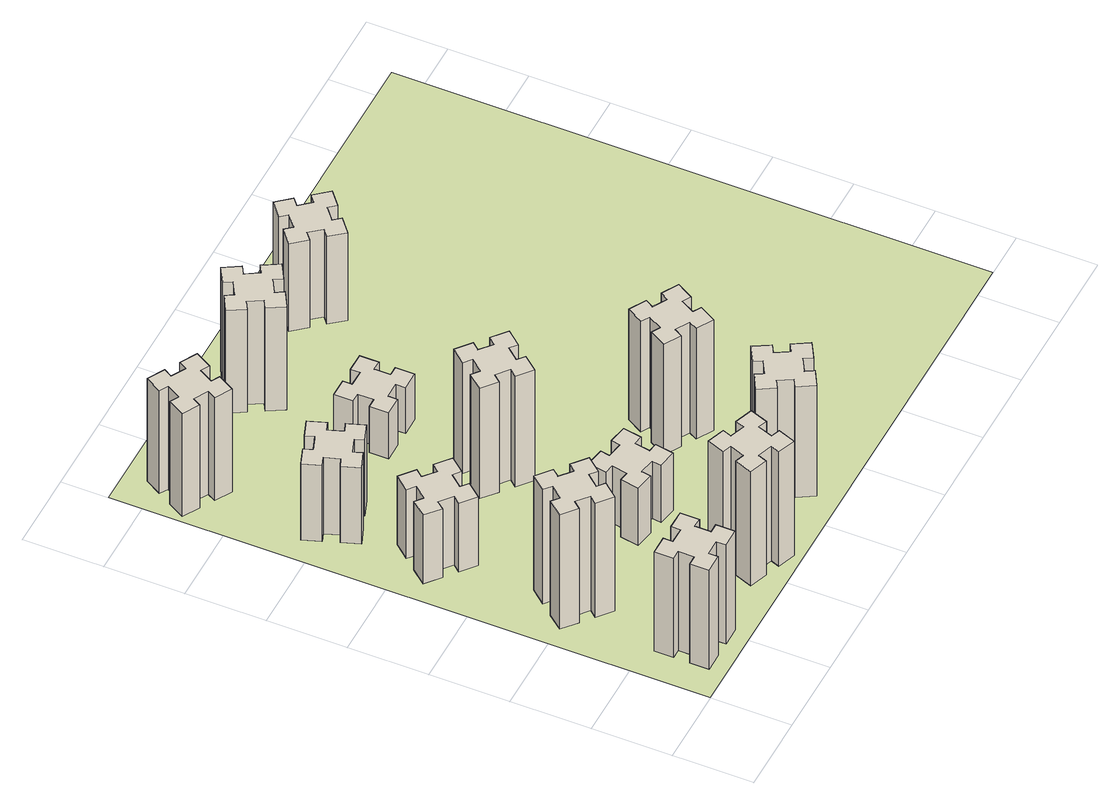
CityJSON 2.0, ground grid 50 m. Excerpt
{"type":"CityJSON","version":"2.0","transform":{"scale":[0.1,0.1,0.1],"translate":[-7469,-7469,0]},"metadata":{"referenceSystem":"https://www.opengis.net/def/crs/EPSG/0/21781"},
"CityObjects":{
"building1":{"type":"Building","attributes":{"class":"1000","function":"1000","usage":"1000","yearOfConstruction":2016,"roofType":"1000","measuredHeight":78,"storeysAboveGround":30,"storeysBelowGround":0},"geometry":[{"type":"Solid","lod":"1","boundaries":[[[[0,1,2,3,4,5,6,7,8,9,10,11,12,13,14,15,16,17,18,19]],[[17,16,20,21]],[[16,15,22,20]],[[15,14,23,22]],[[14,13,24,23]],[[13,12,25,24]],[[12,11,26,25]],[[11,10,27,26]],[[10,9,28,27]],[[9,8,29,28]],[[8,7,30,29]],[[7,6,31,30]],[[6,5,32,31]],[[5,4,33,32]],[[4,3,34,33]],[[3,2,35,34]],[[2,1,36,35]],[[1,0,37,36]],[[0,19,38,37]],[[19,18,39,38]],[[18,17,21,39]],[[24,25,26,27,28,29,30,31,32,33,34,35,36,37,38,39,21,20,22,23]]]]}]},
"building2":{"type":"Building","attributes":{"class":"1000","function":"1000","usage":"1000","yearOfConstruction":2016,"roofType":"1000","measuredHeight":90,"storeysAboveGround":30,"storeysBelowGround":0},"geometry":[{"type":"Solid","lod":"1","boundaries":[[[[40,41,42,43,44,45,46,47,48,49,50,51,52,53,54,55,56,57,58,59]],[[57,56,60,61]],[[56,55,62,60]],[[55,54,63,62]],[[54,53,64,63]],[[53,52,65,64]],[[52,51,66,65]],[[51,50,67,66]],[[50,49,68,67]],[[49,48,69,68]],[[48,47,70,69]],[[47,46,71,70]],[[46,45,72,71]],[[45,44,73,72]],[[44,43,74,73]],[[43,42,75,74]],[[42,41,76,75]],[[41,40,77,76]],[[40,59,78,77]],[[59,58,79,78]],[[58,57,61,79]],[[64,65,66,67,68,69,70,71,72,73,74,75,76,77,78,79,61,60,62,63]]]]}]},
"building3":{"type":"Building","attributes":{"class":"1000","function":"1000","usage":"1000","yearOfConstruction":2016,"roofType":"1000","measuredHeight":54,"storeysAboveGround":30,"storeysBelowGround":0},"geometry":[{"type":"Solid","lod":"1","boundaries":[[[[80,81,82,83,84,85,86,87,88,89,90,91,92,93,94,95,96,97,98,99]],[[97,96,100,101]],[[96,95,102,100]],[[95,94,103,102]],[[94,93,104,103]],[[93,92,105,104]],[[92,91,106,105]],[[91,90,107,106]],[[90,89,108,107]],[[89,88,109,108]],[[88,87,110,109]],[[87,86,111,110]],[[86,85,112,111]],[[85,84,113,112]],[[84,83,114,113]],[[83,82,115,114]],[[82,81,116,115]],[[81,80,117,116]],[[80,99,118,117]],[[99,98,119,118]],[[98,97,101,119]],[[104,105,106,107,108,109,110,111,112,113,114,115,116,117,118,119,101,100,102,103]]]]}]},
"building4":{"type":"Building","attributes":{"class":"1000","function":"1000","usage":"1000","yearOfConstruction":2016,"roofType":"1000","measuredHeight":60,"storeysAboveGround":30,"storeysBelowGround":0},"geometry":[{"type":"Solid","lod":"1","boundaries":[[[[120,121,122,123,124,125,126,127,128,129,130,131,132,133,134,135,136,137,138,139]],[[137,136,140,141]],[[136,135,142,140]],[[135,134,143,142]],[[134,133,144,143]],[[133,132,145,144]],[[132,131,146,145]],[[131,130,147,146]],[[130,129,148,147]],[[129,128,149,148]],[[128,127,150,149]],[[127,126,151,150]],[[126,125,152,151]],[[125,124,153,152]],[[124,123,154,153]],[[123,122,155,154]],[[122,121,156,155]],[[121,120,157,156]],[[120,139,158,157]],[[139,138,159,158]],[[138,137,141,159]],[[144,145,146,147,148,149,150,151,152,153,154,155,156,157,158,159,141,140,142,143]]]]}]},
"building5":{"type":"Building","attributes":{"class":"1000","function":"1000","usage":"1000","yearOfConstruction":2016,"roofType":"1000","measuredHeight":90,"storeysAboveGround":30,"storeysBelowGround":0},"geometry":[{"type":"Solid","lod":"1","boundaries":[[[[160,161,162,163,164,165,166,167,168,169,170,171,172,173,174,175,176,177,178,179]],[[177,176,180,181]],[[176,175,182,180]],[[175,174,183,182]],[[174,173,184,183]],[[173,172,185,184]],[[172,171,186,185]],[[171,170,187,186]],[[170,169,188,187]],[[169,168,189,188]],[[168,167,190,189]],[[167,166,191,190]],[[166,165,192,191]],[[165,164,193,192]],[[164,163,194,193]],[[163,162,195,194]],[[162,161,196,195]],[[161,160,197,196]],[[160,179,198,197]],[[179,178,199,198]],[[178,177,181,199]],[[184,185,186,187,188,189,190,191,192,193,194,195,196,197,198,199,181,180,182,183]]]]}]},
"building6":{"type":"Building","attributes":{"class":"1000","function":"1000","usage":"1000","yearOfConstruction":2016,"roofType":"1000","measuredHeight":81,"storeysAboveGround":30,"storeysBelowGround":0},"geometry":[{"type":"Solid","lod":"1","boundaries":[[[[200,201,202,203,204,205,206,207,208,209,210,211,212,213,214,215,216,217,218,219]],[[217,216,220,221]],[[216,215,222,220]],[[215,214,223,222]],[[214,213,224,223]],[[213,212,225,224]],[[212,211,226,225]],[[211,210,227,226]],[[210,209,228,227]],[[209,208,229,228]],[[208,207,230,229]],[[207,206,231,230]],[[206,205,232,231]],[[205,204,233,232]],[[204,203,234,233]],[[203,202,235,234]],[[202,201,236,235]],[[201,200,237,236]],[[200,219,238,237]],[[219,218,239,238]],[[218,217,221,239]],[[224,225,226,227,228,229,230,231,232,233,234,235,236,237,238,239,221,220,222,223]]]]}]},
"building7":{"type":"Building","attributes":{"class":"1000","function":"1000","usage":"1000","yearOfConstruction":2016,"roofType":"1000","measuredHeight":45,"storeysAboveGround":30,"storeysBelowGround":0},"geometry":[{"type":"Solid","lod":"1","boundaries":[[[[240,241,242,243,244,245,246,247,248,249,250,251,252,253,254,255,256,257,258,259]],[[257,256,260,261]],[[256,255,262,260]],[[255,254,263,262]],[[254,253,264,263]],[[253,252,265,264]],[[252,251,266,265]],[[251,250,267,266]],[[250,249,268,267]],[[249,248,269,268]],[[248,247,270,269]],[[247,246,271,270]],[[246,245,272,271]],[[245,244,273,272]],[[244,243,274,273]],[[243,242,275,274]],[[242,241,276,275]],[[241,240,277,276]],[[240,259,278,277]],[[259,258,279,278]],[[258,257,261,279]],[[264,265,266,267,268,269,270,271,272,273,274,275,276,277,278,279,261,260,262,263]]]]}]},
"building8":{"type":"Building","attributes":{"class":"1000","function":"1000","usage":"1000","yearOfConstruction":2016,"roofType":"1000","measuredHeight":87,"storeysAboveGround":30,"storeysBelowGround":0},"geometry":[{"type":"Solid","lod":"1","boundaries":[[[[280,281,282,283,284,285,286,287,288,289,290,291,292,293,294,295,296,297,298,299]],[[297,296,300,301]],[[296,295,302,300]],[[295,294,303,302]],[[294,293,304,303]],[[293,292,305,304]],[[292,291,306,305]],[[291,290,307,306]],[[290,289,308,307]],[[289,288,309,308]],[[288,287,310,309]],[[287,286,311,310]],[[286,285,312,311]],[[285,284,313,312]],[[284,283,314,313]],[[283,282,315,314]],[[282,281,316,315]],[[281,280,317,316]],[[280,299,318,317]],[[299,298,319,318]],[[298,297,301,319]],[[304,305,306,307,308,309,310,311,312,313,314,315,316,317,318,319,301,300,302,303]]]]}]},
"building9":{"type":"Building","attributes":{"class":"1000","function":"1000","usage":"1000","yearOfConstruction":2016,"roofType":"1000","measuredHeight":87,"storeysAboveGround":30,"storeysBelowGround":0},"geometry":[{"type":"Solid","lod":"1","boundaries":[[[[320,321,322,323,324,325,326,327,328,329,330,331,332,333,334,335,336,337,338,339]],[[337,336,340,341]],[[336,335,342,340]],[[335,334,343,342]],[[334,333,344,343]],[[333,332,345,344]],[[332,331,346,345]],[[331,330,347,346]],[[330,329,348,347]],[[329,328,349,348]],[[328,327,350,349]],[[327,326,351,350]],[[326,325,352,351]],[[325,324,353,352]],[[324,323,354,353]],[[323,322,355,354]],[[322,321,356,355]],[[321,320,357,356]],[[320,339,358,357]],[[339,338,359,358]],[[338,337,341,359]],[[344,345,346,347,348,349,350,351,352,353,354,355,356,357,358,359,341,340,342,343]]]]}]},
"building10":{"type":"Building","attributes":{"class":"1000","function":"1000","usage":"1000","yearOfConstruction":2016,"roofType":"1000","measuredHeight":36,"storeysAboveGround":30,"storeysBelowGround":0},"geometry":[{"type":"Solid","lod":"1","boundaries":[[[[360,361,362,363,364,365,366,367,368,369,370,371,372,373,374,375,376,377,378,379]],[[377,376,380,381]],[[376,375,382,380]],[[375,374,383,382]],[[374,373,384,383]],[[373,372,385,384]],[[372,371,386,385]],[[371,370,387,386]],[[370,369,388,387]],[[369,368,389,388]],[[368,367,390,389]],[[367,366,391,390]],[[366,365,392,391]],[[365,364,393,392]],[[364,363,394,393]],[[363,362,395,394]],[[362,361,396,395]],[[361,360,397,396]],[[360,379,398,397]],[[379,378,399,398]],[[378,377,381,399]],[[384,385,386,387,388,389,390,391,392,393,394,395,396,397,398,399,381,380,382,383]]]]}]},
"building11":{"type":"Building","attributes":{"class":"1000","function":"1000","usage":"1000","yearOfConstruction":2016,"roofType":"1000","measuredHeight":81,"storeysAboveGround":30,"storeysBelowGround":0},"geometry":[{"type":"Solid","lod":"1","boundaries":[[[[400,401,402,403,404,405,406,407,408,409,410,411,412,413,414,415,416,417,418,419]],[[417,416,420,421]],[[416,415,422,420]],[[415,414,423,422]],[[414,413,424,423]],[[413,412,425,424]],[[412,411,426,425]],[[411,410,427,426]],[[410,409,428,427]],[[409,408,429,428]],[[408,407,430,429]],[[407,406,431,430]],[[406,405,432,431]],[[405,404,433,432]],[[404,403,434,433]],[[403,402,435,434]],[[402,401,436,435]],[[401,400,437,436]],[[400,419,438,437]],[[419,418,439,438]],[[418,417,421,439]],[[424,425,426,427,428,429,430,431,432,433,434,435,436,437,438,439,421,420,422,423]]]]}]},
"building12":{"type":"Building","attributes":{"class":"1000","function":"1000","usage":"1000","yearOfConstruction":2016,"roofType":"1000","measuredHeight":87,"storeysAboveGround":30,"storeysBelowGround":0},"geometry":[{"type":"Solid","lod":"1","boundaries":[[[[440,441,442,443,444,445,446,447,448,449,450,451,452,453,454,455,456,457,458,459]],[[457,456,460,461]],[[456,455,462,460]],[[455,454,463,462]],[[454,453,464,463]],[[453,452,465,464]],[[452,451,466,465]],[[451,450,467,466]],[[450,449,468,467]],[[449,448,469,468]],[[448,447,470,469]],[[447,446,471,470]],[[446,445,472,471]],[[445,444,473,472]],[[444,443,474,473]],[[443,442,475,474]],[[442,441,476,475]],[[441,440,477,476]],[[440,459,478,477]],[[459,458,479,478]],[[458,457,461,479]],[[464,465,466,467,468,469,470,471,472,473,474,475,476,477,478,479,461,460,462,463]]]]}]},
"building13":{"type":"Building","attributes":{"class":"1000","function":"1000","usage":"1000","yearOfConstruction":2016,"roofType":"1000","measuredHeight":69,"storeysAboveGround":30,"storeysBelowGround":0},"geometry":[{"type":"Solid","lod":"1","boundaries":[[[[480,481,482,483,484,485,486,487,488,489,490,491,492,493,494,495,496,497,498,499]],[[497,496,500,501]],[[496,495,502,500]],[[495,494,503,502]],[[494,493,504,503]],[[493,492,505,504]],[[492,491,506,505]],[[491,490,507,506]],[[490,489,508,507]],[[489,488,509,508]],[[488,487,510,509]],[[487,486,511,510]],[[486,485,512,511]],[[485,484,513,512]],[[484,483,514,513]],[[483,482,515,514]],[[482,481,516,515]],[[481,480,517,516]],[[480,499,518,517]],[[499,498,519,518]],[[498,497,501,519]],[[504,505,506,507,508,509,510,511,512,513,514,515,516,517,518,519,501,500,502,503]]]]}]},
"landuse1":{"type":"LandUse","attributes":{"name":"plot1","function":"1010"},"geometry":[{"type":"MultiSurface","lod":"1","boundaries":[[[520,521,522,523]]]}]}
},
"vertices":[
[265,325,0],[265,225,0],[205,225,0],[205,105,0],[325,105,0],[325,165,0],[425,165,0],[425,105,0],[545,105,0],[545,225,0],[485,225,0],[485,325,0],[545,325,0],[545,445,0],[425,445,0],[425,385,0],[325,385,0],[325,445,0],[205,445,0],[205,325,0],[325,385,780],[325,445,780],[425,385,780],[425,445,780],[545,445,780],[545,325,780],[485,325,780],[485,225,780],[545,225,780],[545,105,780],[425,105,780],[425,165,780],[325,165,780],[325,105,780],[205,105,780],[205,225,780],[265,225,780],[265,325,780],[205,325,780],[205,445,780],
[484,1067,0],[408,1132,0],[446,1178,0],[354,1255,0],[277,1163,0],[323,1124,0],[259,1048,0],[213,1086,0],[136,994,0],[228,917,0],[266,963,0],[343,899,0],[304,853,0],[396,776,0],[473,868,0],[427,906,0],[492,983,0],[538,944,0],[615,1036,0],[523,1113,0],[492,983,900],[538,944,900],[427,906,900],[473,868,900],[396,776,900],[304,853,900],[343,899,900],[266,963,900],[228,917,900],[136,994,900],[213,1086,900],[259,1048,900],[323,1124,900],[277,1163,900],[354,1255,900],[446,1178,900],[408,1132,900],[484,1067,900],[523,1113,900],[615,1036,900],
[484,1907,0],[408,1972,0],[446,2018,0],[354,2095,0],[277,2003,0],[323,1964,0],[259,1888,0],[213,1926,0],[136,1834,0],[228,1757,0],[266,1803,0],[343,1739,0],[304,1693,0],[396,1616,0],[473,1708,0],[427,1746,0],[492,1823,0],[538,1784,0],[615,1876,0],[523,1953,0],[492,1823,540],[538,1784,540],[427,1746,540],[473,1708,540],[396,1616,540],[304,1693,540],[343,1739,540],[266,1803,540],[228,1757,540],[136,1834,540],[213,1926,540],[259,1888,540],[323,1964,540],[277,2003,540],[354,2095,540],[446,2018,540],[408,1972,540],[484,1907,540],[523,1953,540],[615,1876,540],
[255,2505,0],[289,2411,0],[233,2390,0],[274,2277,0],[387,2319,0],[366,2375,0],[460,2409,0],[480,2353,0],[593,2394,0],[552,2507,0],[496,2486,0],[462,2580,0],[518,2600,0],[477,2713,0],[364,2672,0],[385,2616,0],[291,2582,0],[270,2638,0],[157,2597,0],[199,2484,0],[291,2582,600],[270,2638,600],[385,2616,600],[364,2672,600],[477,2713,600],[518,2600,600],[462,2580,600],[496,2486,600],[552,2507,600],[593,2394,600],[480,2353,600],[460,2409,600],[366,2375,600],[387,2319,600],[274,2277,600],[233,2390,600],[289,2411,600],[255,2505,600],[199,2484,600],[157,2597,600],
[1029,360,0],[995,266,0],[939,287,0],[897,174,0],[1010,133,0],[1031,189,0],[1125,155,0],[1104,99,0],[1217,57,0],[1258,170,0],[1202,191,0],[1236,285,0],[1292,264,0],[1333,377,0],[1220,418,0],[1200,362,0],[1106,396,0],[1127,452,0],[1014,493,0],[973,380,0],[1106,396,900],[1127,452,900],[1200,362,900],[1220,418,900],[1333,377,900],[1292,264,900],[1236,285,900],[1202,191,900],[1258,170,900],[1217,57,900],[1104,99,900],[1125,155,900],[1031,189,900],[1010,133,900],[897,174,900],[939,287,900],[995,266,900],[1029,360,900],[973,380,900],[1014,493,900],
[374,3406,0],[287,3456,0],[317,3508,0],[213,3568,0],[153,3464,0],[205,3434,0],[155,3347,0],[103,3377,0],[43,3273,0],[147,3213,0],[177,3265,0],[264,3215,0],[234,3163,0],[338,3103,0],[398,3207,0],[346,3237,0],[396,3324,0],[448,3294,0],[508,3398,0],[404,3458,0],[396,3324,810],[448,3294,810],[346,3237,810],[398,3207,810],[338,3103,810],[234,3163,810],[264,3215,810],[177,3265,810],[147,3213,810],[43,3273,810],[103,3377,810],[155,3347,810],[205,3434,810],[153,3464,810],[213,3568,810],[317,3508,810],[287,3456,810],[374,3406,810],[404,3458,810],[508,3398,810],
[1047,916,0],[1145,898,0],[1135,839,0],[1253,818,0],[1274,937,0],[1215,947,0],[1232,1045,0],[1291,1035,0],[1312,1153,0],[1194,1174,0],[1184,1115,0],[1085,1132,0],[1096,1191,0],[977,1212,0],[957,1094,0],[1016,1084,0],[998,985,0],[939,996,0],[918,877,0],[1037,857,0],[998,985,450],[939,996,450],[1016,1084,450],[957,1094,450],[977,1212,450],[1096,1191,450],[1085,1132,450],[1184,1115,450],[1194,1174,450],[1312,1153,450],[1291,1035,450],[1232,1045,450],[1215,947,450],[1274,937,450],[1253,818,450],[1135,839,450],[1145,898,450],[1047,916,450],[1037,857,450],[918,877,450],
[1006,1803,0],[1083,1739,0],[1044,1693,0],[1136,1616,0],[1213,1708,0],[1167,1746,0],[1232,1823,0],[1278,1784,0],[1355,1876,0],[1263,1953,0],[1224,1907,0],[1148,1972,0],[1186,2018,0],[1094,2095,0],[1017,2003,0],[1063,1964,0],[999,1888,0],[953,1926,0],[876,1834,0],[968,1757,0],[999,1888,870],[953,1926,870],[1063,1964,870],[1017,2003,870],[1094,2095,870],[1186,2018,870],[1148,1972,870],[1224,1907,870],[1263,1953,870],[1355,1876,870],[1278,1784,870],[1232,1823,870],[1167,1746,870],[1213,1708,870],[1136,1616,870],[1044,1693,870],[1083,1739,870],[1006,1803,870],[968,1757,870],[876,1834,870],
[1744,496,0],[1657,446,0],[1627,498,0],[1523,438,0],[1583,334,0],[1635,364,0],[1685,277,0],[1633,247,0],[1693,143,0],[1797,203,0],[1767,255,0],[1854,305,0],[1884,253,0],[1988,313,0],[1928,417,0],[1876,387,0],[1826,474,0],[1878,504,0],[1818,608,0],[1714,548,0],[1826,474,870],[1878,504,870],[1876,387,870],[1928,417,870],[1988,313,870],[1884,253,870],[1854,305,870],[1767,255,870],[1797,203,870],[1693,143,870],[1633,247,870],[1685,277,870],[1635,364,870],[1583,334,870],[1523,438,870],[1627,498,870],[1657,446,870],[1744,496,870],[1714,548,870],[1818,608,870],
[1165,2705,0],[1065,2705,0],[1065,2765,0],[945,2765,0],[945,2645,0],[1005,2645,0],[1005,2545,0],[945,2545,0],[945,2425,0],[1065,2425,0],[1065,2485,0],[1165,2485,0],[1165,2425,0],[1285,2425,0],[1285,2545,0],[1225,2545,0],[1225,2645,0],[1285,2645,0],[1285,2765,0],[1165,2765,0],[1225,2645,360],[1285,2645,360],[1225,2545,360],[1285,2545,360],[1285,2425,360],[1165,2425,360],[1165,2485,360],[1065,2485,360],[1065,2425,360],[945,2425,360],[945,2545,360],[1005,2545,360],[1005,2645,360],[945,2645,360],[945,2765,360],[1065,2765,360],[1065,2705,360],[1165,2705,360],[1165,2765,360],[1285,2765,360],
[1104,3456,0],[1017,3406,0],[987,3458,0],[883,3398,0],[943,3294,0],[995,3324,0],[1045,3237,0],[993,3207,0],[1053,3103,0],[1157,3163,0],[1127,3215,0],[1214,3265,0],[1244,3213,0],[1348,3273,0],[1288,3377,0],[1236,3347,0],[1186,3434,0],[1238,3464,0],[1178,3568,0],[1074,3508,0],[1186,3434,810],[1238,3464,810],[1236,3347,810],[1288,3377,810],[1348,3273,810],[1244,3213,810],[1214,3265,810],[1127,3215,810],[1157,3163,810],[1053,3103,810],[993,3207,810],[1045,3237,810],[995,3324,810],[943,3294,810],[883,3398,810],[987,3458,810],[1017,3406,810],[1104,3456,810],[1074,3508,810],[1178,3568,810],
[1926,1017,0],[1976,1104,0],[2028,1074,0],[2088,1178,0],[1984,1238,0],[1954,1186,0],[1867,1236,0],[1897,1288,0],[1793,1348,0],[1733,1244,0],[1785,1214,0],[1735,1127,0],[1683,1157,0],[1623,1053,0],[1727,993,0],[1757,1045,0],[1844,995,0],[1814,943,0],[1918,883,0],[1978,987,0],[1844,995,870],[1814,943,870],[1757,1045,870],[1727,993,870],[1623,1053,870],[1683,1157,870],[1735,1127,870],[1785,1214,870],[1733,1244,870],[1793,1348,870],[1897,1288,870],[1867,1236,870],[1954,1186,870],[1984,1238,870],[2088,1178,870],[2028,1074,870],[1976,1104,870],[1926,1017,870],[1978,987,870],[1918,883,870],
[1888,3219,0],[1964,3283,0],[2003,3237,0],[2095,3314,0],[2018,3406,0],[1972,3368,0],[1907,3444,0],[1953,3483,0],[1876,3575,0],[1784,3498,0],[1823,3452,0],[1746,3387,0],[1708,3433,0],[1616,3356,0],[1693,3264,0],[1739,3303,0],[1803,3226,0],[1757,3188,0],[1834,3096,0],[1926,3173,0],[1803,3226,690],[1757,3188,690],[1739,3303,690],[1693,3264,690],[1616,3356,690],[1708,3433,690],[1746,3387,690],[1823,3452,690],[1784,3498,690],[1876,3575,690],[1953,3483,690],[1907,3444,690],[1972,3368,690],[2018,3406,690],[2095,3314,690],[2003,3237,690],[1964,3283,690],[1888,3219,690],[1926,3173,690],[1834,3096,690],
[5,3705,0],[3705,3705,0],[3705,5,0],[5,5,0]
]}
